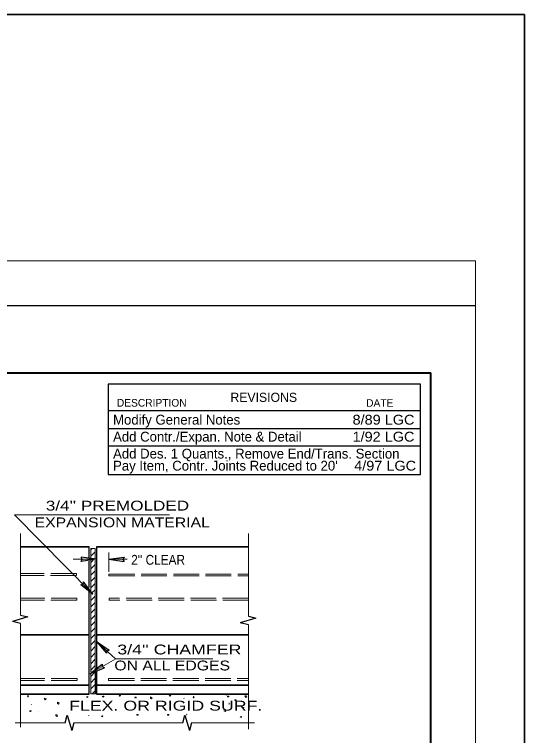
# Model space of a CAD drawing. Extents: x 444 to 815, y -532 to -224.
# Drawn here: x 757.9 to 815, y -350.5 to -269.8 of the extents above; entities that cross this region are included whole.
import ezdxf

# ---------------------------------------------------------------- set-up
doc = ezdxf.new("R2010")
doc.units = 0
doc.header["$LTSCALE"] = 0.48
doc.linetypes.add('LONG_DASHED', pattern=[7.5, 6, -1.5])
for name, color, linetype, lineweight in [('1', 7, 'Continuous', 13), ('15', 7, 'Continuous', 25), ('25', 7, 'Continuous', 25)]:
    doc.layers.add(name, color=color, linetype=linetype, lineweight=lineweight)

msp = doc.modelspace()

# ---------------------------------------------------------------- linework, layer by layer
at = {"layer": '1'}
for p, q in [((449.4589, -297.3782), (809.4589, -297.3782)), ((809.4589, -527.3782), (809.4589, -297.3782)), ((757.8955, -325.777), (766.5381, -334.5389)), ((775.2357, -325.7787), (757.9058, -325.7787)), ((758.5513, -336.9932), (758.5513, -327.8617)), ((784.0808, -337.1323), (784.0808, -327.8617)), ((766.4267, -329.5563), (766.7915, -329.5563)), ((764.4358, -330.7542), (767.0416, -330.7542)), ((768.4348, -332.1517), (768.4348, -330.0017)), ((770.4936, -330.7542), (768.4456, -330.7542)), ((766.4216, -330.8508), (766.4216, -334.2908)), ((766.9146, -343.0302), (766.9146, -330.8402)), ((764.8232, -332.3524), (764.8232, -332.5717)), ((768.462, -332.422), (768.462, -332.6032)), ((766.4216, -343.3503), (766.4216, -334.5273)), ((764.8714, -335.1035), (764.8714, -335.3227)), ((768.4943, -335.1035), (768.4943, -335.3227)), ((758.5513, -349.5236), (758.5513, -337.9464)), ((784.0808, -349.7432), (784.0808, -338.0854)), ((769.2069, -341.8797), (767.069, -339.9592)), ((769.2432, -341.8797), (766.3443, -343.5104)), ((769.2615, -341.8808), (780.065, -341.8808)), ((764.883, -344.0908), (764.883, -344.3101)), ((768.4138, -344.0897), (768.4138, -344.3101)), ((781.8887, -346.8465), (781.8964, -346.8581)), ((781.3583, -347.7525), (781.3563, -347.6514)), ((763.5693, -349.0362), (757.9528, -349.0362)), ((776.7298, -349.0362), (764.5224, -349.0362)), ((784.7288, -349.0362), (777.6828, -349.0362))]:
    msp.add_line(p, q, dxfattribs=at)
at = {"layer": '1', "lineweight": 40}
for p in [(479.4589, -309.8782), (804.4589, -514.8782)]:
    msp.add_line(p, (804.4589, -309.8782), dxfattribs=at)
at = {"layer": '1', "lineweight": 35}
for p, q in [((766.2614, -329.3704), (758.5607, -329.3704)), ((784.091, -329.3704), (767.0515, -329.3704)), ((766.2614, -339.2075), (758.5607, -339.2075)), ((784.091, -339.2075), (767.0515, -339.2075)), ((767.0515, -345.8257), (767.0515, -343.3111)), ((758.5714, -344.8287), (766.2614, -344.8287)), ((784.091, -344.8287), (767.0515, -344.8287)), ((758.5607, -345.8257), (766.2614, -345.8257)), ((784.091, -345.8257), (767.0515, -345.8257))]:
    msp.add_line(p, q, dxfattribs=at)
at = {"layer": '1', "lineweight": 25}
for p, q in [((766.2614, -330.5492), (766.2614, -329.3704)), ((766.4216, -329.7057), (766.5787, -329.5487)), ((766.4216, -330.4128), (766.9146, -329.9198)), ((767.0515, -329.3704), (767.0515, -342.9124)), ((767.0413, -330.7533), (765.3383, -330.5193)), ((767.0413, -330.7533), (765.3383, -330.9873)), ((766.9146, -330.6269), (766.8559, -330.6856)), ((768.4459, -330.755), (770.1489, -330.521)), ((768.4459, -330.755), (770.1489, -330.989)), ((766.2614, -333.9201), (766.2614, -330.9447)), ((766.4216, -331.1199), (766.6732, -330.8683)), ((766.4216, -331.827), (766.9146, -331.334)), ((766.4216, -332.5342), (766.9146, -332.0412)), ((766.4216, -333.2412), (766.9146, -332.7482)), ((766.6652, -334.642), (765.2955, -333.6032)), ((766.6652, -334.642), (765.6264, -333.2723)), ((766.4216, -333.9483), (766.9146, -333.4553)), ((766.2614, -345.8257), (766.2614, -334.3909)), ((766.4216, -334.6554), (766.4979, -334.5791)), ((766.9146, -334.1624), (766.5947, -334.4823)), ((766.4216, -335.3626), (766.9146, -334.8696)), ((766.4216, -336.0697), (766.9146, -335.5767)), ((766.4216, -336.7767), (766.9146, -336.2837)), ((766.4216, -337.4839), (766.9146, -336.9909)), ((758.5513, -337.9464), (757.6543, -337.7162)), ((766.4216, -338.191), (766.9146, -337.698)), ((784.0808, -338.0854), (783.1527, -337.8473)), ((766.4216, -338.8981), (766.9146, -338.4051)), ((766.4216, -339.6052), (766.9146, -339.1122)), ((766.4216, -340.3123), (766.9146, -339.8193)), ((767.0687, -339.9601), (768.492, -340.9241)), ((767.0687, -339.9601), (768.1793, -341.2722)), ((766.4216, -341.0194), (766.9146, -340.5264)), ((766.4216, -341.7265), (766.9146, -341.2335)), ((766.4216, -342.4337), (766.9146, -341.9407)), ((766.3449, -343.511), (767.7145, -342.4721)), ((766.4216, -343.1407), (766.9146, -342.6477)), ((766.3449, -343.511), (767.944, -342.88)), ((766.4216, -343.8478), (766.9146, -343.3548)), ((766.4216, -344.5549), (766.9146, -344.0619)), ((766.4216, -345.2621), (766.9146, -344.7691)), ((766.5733, -345.8174), (766.9146, -345.4762)), ((777.1932, -348.1616), (777.1918, -348.1607)), ((764.5224, -349.0362), (764.2986, -349.9087)), ((777.6828, -349.0362), (777.4559, -349.9206))]:
    msp.add_line(p, q, dxfattribs=at)
at = {"layer": '1', "linetype": 'LONG_DASHED'}
for p, q in [((764.8232, -332.3524), (758.5424, -332.3524)), ((764.8013, -332.5698), (758.5424, -332.5698)), ((768.462, -332.422), (784.0257, -332.422)), ((768.462, -332.6032), (784.0257, -332.6032)), ((764.8714, -335.1035), (758.5907, -335.1035)), ((764.8496, -335.3209), (758.5907, -335.3209)), ((784.091, -335.3209), (768.4616, -335.3209)), ((784.0548, -335.1035), (768.4943, -335.1035)), ((764.883, -344.0908), (758.6023, -344.0908)), ((764.8612, -344.3082), (758.6023, -344.3082)), ((768.4186, -344.0902), (784.082, -344.0902)), ((768.4186, -344.3076), (784.0458, -344.3076))]:
    msp.add_line(p, q, dxfattribs=at)
at = {"layer": '1', "lineweight": 35}
msp.add_lwpolyline([(814.9648, -269.7986), (444.2126, -269.7986), (444.2126, -531.8344), (814.9648, -531.8344)], close=True, dxfattribs=at)
at = {"layer": '1', "lineweight": 25}
for points in [[(464.4589, -522.3782), (464.4589, -302.3782), (809.4589, -302.3782)], [(765.3383, -330.9873), (765.47, -330.7509), (765.3383, -330.5193)], [(770.1489, -330.521), (770.0172, -330.7574), (770.1489, -330.989)], [(765.2955, -333.6032), (765.5558, -333.5292), (765.6264, -333.2723)], [(758.5513, -336.9932), (759.3779, -337.2053), (757.6543, -337.7162)], [(784.0808, -337.1323), (784.8763, -337.3364), (783.1527, -337.8473)], [(768.492, -340.9241), (768.236, -341.0119), (768.1793, -341.2722)], [(767.7145, -342.4721), (767.7156, -342.7427), (767.944, -342.88)], [(763.5693, -349.0362), (763.7877, -348.185), (764.2986, -349.9087)], [(766.1664, -348.2432), (766.1838, -348.2534), (766.1845, -348.2534)], [(776.7298, -349.0362), (776.945, -348.1969), (777.4559, -349.9206)], [(777.1742, -348.1489), (777.1478, -348.1577), (777.125, -348.1634)], [(777.1528, -348.0929), (777.1701, -348.1032), (777.1708, -348.1032)]]:
    msp.add_lwpolyline(points, dxfattribs=at)
at = {"layer": '1'}
for points in [[(766.4216, -330.6036), (766.4216, -329.5487), (766.9146, -329.5487), (766.9146, -330.6789)], [(766.9146, -343.3745), (766.9146, -345.8174), (766.4216, -345.8174), (766.4216, -343.5193)], [(759.4443, -346.0413), (759.4333, -346.0744), (759.4258, -346.1038), (759.4112, -346.1259), (759.3928, -346.1443), (759.3634, -346.1369), (759.356, -346.1075), (759.3707, -346.0854), (759.3707, -346.0561), (759.367, -346.0302), (759.3707, -346.0046), (759.3891, -345.9862), (759.4148, -345.9972), (759.4296, -346.0192)], [(759.4306, -346.0197), (759.4434, -346.0413), (759.4433, -346.0423)], [(767.5773, -345.9474), (767.599, -345.9602), (767.6, -345.9602)], [(767.7713, -346.1637), (767.8043, -346.1527), (767.8338, -346.1453), (767.8558, -346.1307), (767.8743, -346.1123), (767.8668, -346.0829), (767.8375, -346.0755), (767.8153, -346.0902), (767.786, -346.0902), (767.7603, -346.0866), (767.7345, -346.0902), (767.7162, -346.1086), (767.7272, -346.1343), (767.7492, -346.1491)], [(769.7075, -345.9631), (769.6745, -345.9742), (769.6451, -345.9815), (769.623, -345.9962), (769.6046, -346.0146), (769.6119, -346.0439), (769.6413, -346.0513), (769.6634, -346.0367), (769.6928, -346.0367), (769.7186, -346.0403), (769.7443, -346.0367), (769.7627, -346.0182), (769.7517, -345.9925), (769.7297, -345.9777)], [(775.1952, -345.9261), (775.2883, -346.0684), (775.3765, -345.9655), (775.3567, -345.9258)], [(781.5773, -345.9308), (781.5989, -345.9437), (781.5999, -345.9436)], [(781.7713, -346.1472), (781.8043, -346.1362), (781.8337, -346.1288), (781.8558, -346.1142), (781.8742, -346.0957), (781.8668, -346.0663), (781.8374, -346.059), (781.8153, -346.0737), (781.786, -346.0737), (781.7602, -346.07), (781.7345, -346.0737), (781.7161, -346.092), (781.7271, -346.1177), (781.7492, -346.1325)], [(783.8408, -346.0369), (783.6607, -346.0333), (783.7857, -346.2245), (783.8739, -346.1216), (783.8371, -346.048)], [(761.2123, -346.2896), (761.3339, -346.4757), (761.4222, -346.3727), (761.3854, -346.2992)], [(762.7151, -346.9137), (762.7115, -346.7336), (762.9027, -346.8586), (762.7998, -346.9468), (762.7262, -346.9101)], [(766.0079, -346.2054), (766.041, -346.1944), (766.0704, -346.187), (766.0925, -346.1723), (766.1109, -346.154), (766.1035, -346.1246), (766.0741, -346.1172), (766.052, -346.1318), (766.0227, -346.1318), (765.9968, -346.1282), (765.9712, -346.1318), (765.9528, -346.1502), (765.9638, -346.176), (765.9858, -346.1907)], [(771.4161, -346.2642), (771.4492, -346.2532), (771.4786, -346.2458), (771.5007, -346.2312), (771.519, -346.2127), (771.5117, -346.1833), (771.4823, -346.176), (771.4602, -346.1907), (771.4308, -346.1907), (771.405, -346.187), (771.3793, -346.1907), (771.3609, -346.209), (771.3719, -346.2347), (771.394, -346.2495)], [(773.1073, -346.33), (773.1037, -346.1498), (773.2948, -346.2749), (773.1918, -346.3631), (773.1183, -346.3263)], [(776.8523, -346.3004), (776.8652, -346.3221), (776.8652, -346.3231)], [(777.9111, -346.2496), (777.8984, -346.2464), (777.8911, -346.217), (777.9058, -346.1949), (777.9058, -346.1656), (777.9021, -346.1397), (777.9058, -346.1141), (777.9241, -346.0957), (777.9498, -346.1067), (777.9646, -346.1287)], [(777.9793, -346.1508), (777.9683, -346.1839), (777.9609, -346.2133), (777.9463, -346.2354), (777.932, -346.2496)], [(781.9111, -346.8802), (781.9001, -346.9132), (781.8927, -346.9427), (781.8887, -346.9487)], [(781.8974, -346.8585), (781.9103, -346.8802), (781.9102, -346.8812)], [(782.5988, -346.561), (782.6319, -346.55), (782.6613, -346.5427), (782.6834, -346.528), (782.7018, -346.5096), (782.6944, -346.4802), (782.665, -346.4728), (782.6429, -346.4875), (782.6136, -346.4875), (782.5878, -346.4838), (782.5621, -346.4875), (782.5437, -346.5058), (782.5548, -346.5316), (782.5768, -346.5463)], [(759.7042, -347.6817), (759.6711, -347.6927), (759.6417, -347.7001), (759.6196, -347.7148), (759.6012, -347.7332), (759.6086, -347.7626), (759.638, -347.7699), (759.6601, -347.7552), (759.6894, -347.7552), (759.7153, -347.7589), (759.7409, -347.7552), (759.7593, -347.7369), (759.7483, -347.7112), (759.7263, -347.6964)], [(759.8029, -347.0267), (759.7813, -347.0138), (759.7803, -347.0138)], [(781.4756, -347.6514), (781.5459, -347.6974), (781.443, -347.7856), (781.3694, -347.7488)], [(783.4408, -347.4172), (783.4738, -347.4062), (783.5032, -347.3987), (783.5253, -347.3841), (783.5437, -347.3657), (783.5363, -347.3363), (783.5069, -347.3289), (783.4848, -347.3436), (783.4554, -347.3436), (783.4297, -347.34), (783.4039, -347.3436), (783.3856, -347.362), (783.3966, -347.3877), (783.4187, -347.4025)], [(760.6234, -347.8268), (760.6017, -347.814), (760.6007, -347.8141)], [(762.6714, -348.1669), (762.4913, -348.1633), (762.6163, -348.3545), (762.7046, -348.2515), (762.6678, -348.178)], [(767.6624, -348.3645), (767.6955, -348.3535), (767.7249, -348.3462), (767.747, -348.3315), (767.7653, -348.3131), (767.758, -348.2837), (767.7286, -348.2763), (767.7065, -348.291), (767.6772, -348.291), (767.6513, -348.2873), (767.6257, -348.291), (767.6073, -348.3093), (767.6183, -348.3351), (767.6403, -348.3498)], [(771.6724, -348.0991), (771.6393, -348.1101), (771.6099, -348.1174), (771.5878, -348.1321), (771.5695, -348.1505), (771.5768, -348.1799), (771.6063, -348.1872), (771.6283, -348.1726), (771.6577, -348.1726), (771.6835, -348.1762), (771.7092, -348.1726), (771.7276, -348.1542), (771.7165, -348.1284), (771.6945, -348.1137)], [(775.0641, -348.2046), (775.0972, -348.1936), (775.1266, -348.1862), (775.1487, -348.1716), (775.167, -348.1532), (775.1597, -348.1237), (775.1303, -348.1164), (775.1082, -348.1311), (775.0788, -348.1311), (775.053, -348.1274), (775.0273, -348.1311), (775.0089, -348.1494), (775.0199, -348.1752), (775.042, -348.1899)], [(783.2023, -348.4385), (783.2354, -348.4275), (783.2648, -348.4202), (783.2869, -348.4054), (783.3053, -348.3871), (783.2979, -348.3577), (783.2685, -348.3503), (783.2464, -348.365), (783.2171, -348.365), (783.1913, -348.3613), (783.1656, -348.365), (783.1472, -348.3833), (783.1582, -348.4091), (783.1803, -348.4238)]]:
    msp.add_lwpolyline(points, dxfattribs=at)
at = {"layer": '25'}
for p, q in [((803.3251, -321.257), (803.3251, -311.1474)), ((803.3251, -314.1433), (768.3744, -314.1433)), ((803.3251, -316.1641), (768.3744, -316.1641)), ((768.3744, -318.0728), (803.3251, -318.0728)), ((768.3744, -321.257), (803.3251, -321.257))]:
    msp.add_line(p, q, dxfattribs=at)
msp.add_lwpolyline([(803.3251, -311.1474), (768.3744, -311.1474), (768.3744, -321.257)], dxfattribs=at)

# ---------------------------------------------------------------- texts
at = {"layer": '15'}
for s, p in [('Modify General Notes', (768.9184, -315.6869)), ('Add Contr./Expan. Note & Detail', (768.9184, -317.5852)), ('Add Des. 1 Quants., Remove End/Trans. Section ', (768.9184, -319.4834)), ("Pay Item, Contr. Joints Reduced to 20'", (768.9184, -320.8306))]:
    msp.add_text(s, height=1.1, dxfattribs=at).set_placement(p)
for s, width, p in [('8/89 LGC', 1.1, (795.7156, -315.6869)), ('1/92 LGC', 1.1, (795.7156, -317.5852)), ('4/97 LGC', 1.1, (795.899, -320.8307)), ("3/4'' PREMOLDED", 1.3, (761.3933, -325.3008)), ('EXPANSION MATERIAL', 1.2, (760.1335, -327.1754)), ("2'' CLEAR", 0.9, (770.9458, -331.3619)), ("3/4'' CHAMFER", 1.35, (769.3913, -341.3932)), ('ON ALL EDGES', 1.2, (769.0595, -343.1842)), ('FLEX. OR RIGID SURF.', 1.35, (763.9986, -347.6782))]:
    msp.add_text(s, height=1.1, dxfattribs=dict(at, width=width)).set_placement(p)
at = {"layer": '25'}
for s, height, p in [('REVISIONS', 1.025, (782.0452, -313.1447)), ('DESCRIPTION', 0.8542, (769.3431, -313.674)), ('DATE', 0.8542, (797.2336, -313.6941))]:
    msp.add_text(s, height=height, dxfattribs=at).set_placement(p)

doc.saveas('drawing.dxf')
